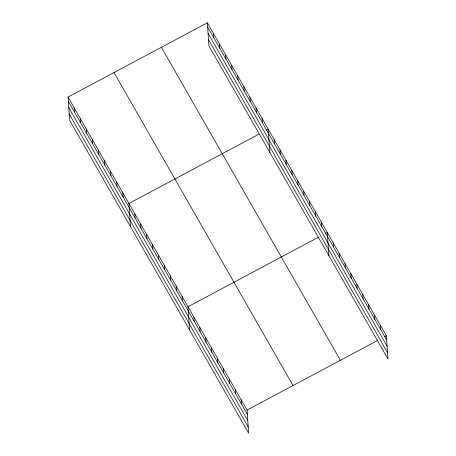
<?xml version="1.0" encoding="UTF-8"?>
<svg xmlns="http://www.w3.org/2000/svg" width="456" height="456" viewBox="0 0 456 456"><rect width="100%" height="100%" fill="white"/><g stroke="black" fill="none" stroke-linecap="round" stroke-linejoin="round"><path stroke-width="0.68" d="M68.047 97.048L247.055 410.041L248.634 433.2L69.626 120.213L68.047 97.048L207.366 22.8L386.374 335.787L387.953 358.952L208.945 45.959L207.366 22.8M259.036 134.115L128.905 203.467L130.484 226.626M266.389 130.194L268.231 129.213L269.81 152.378M318.106 237.405L187.98 306.751L189.559 329.916M325.464 233.483L327.305 232.503L328.884 255.662M247.055 410.041L377.18 340.689M384.539 336.767L386.374 335.787M207.657 27.035L386.665 340.022M208.084 33.282L387.093 346.269M208.523 39.718L387.532 352.705M161.39 47.304L340.398 360.291M114.023 72.55L293.031 385.537M68.332 101.283L247.34 414.27M68.759 107.53L247.768 420.517M69.198 113.966L248.206 426.953M380.469 325.459L380.76 329.694M374.564 315.13L374.849 319.365M368.653 304.802L368.944 309.037M362.748 294.473L363.033 298.708M356.837 284.145L357.128 288.38M350.932 273.817L351.223 278.052M345.027 263.488L345.312 267.723M339.116 253.16L339.406 257.395M333.211 242.831L333.501 247.066M321.394 222.175L321.685 226.41M315.489 211.846L315.78 216.081M309.584 201.518L309.869 205.747M303.673 191.189L303.964 195.419M297.768 180.861L298.053 185.09M291.857 170.533L292.148 174.762M285.952 160.204L286.243 164.434M280.047 149.876L280.332 154.105M274.136 139.547L274.426 143.777M262.143 118.577L262.434 122.806M256.055 107.935L256.346 112.165M249.973 97.293L250.258 101.523M243.886 86.651L244.171 90.881M237.798 76.009L238.089 80.239M231.711 65.368L232.001 69.603M225.629 54.726L225.914 58.961M219.541 44.084L219.826 48.319M241.144 399.712L241.435 403.942M213.454 33.442L213.744 37.677M235.239 389.378L235.53 393.613M229.334 379.05L229.619 383.285M223.423 368.722L223.714 372.957M217.518 358.393L217.808 362.628M211.612 348.065L211.897 352.3M205.702 337.736L205.992 341.971M199.796 327.408L200.081 331.643M193.885 317.08L194.176 321.315M182.075 296.423L182.36 300.658M176.164 286.094L176.455 290.329M170.259 275.766L170.55 280.001M164.354 265.438L164.639 269.673M158.443 255.109L158.734 259.344M152.538 244.781L152.828 249.016M146.627 234.452L146.917 238.687M140.722 224.124L141.012 228.359M134.816 213.796L135.101 218.031M122.824 192.825L123.109 197.06M116.736 182.183L117.021 186.418M110.648 171.541L110.939 175.777M104.561 160.9L104.851 165.135M98.479 150.258L98.764 154.493M92.391 139.616L92.676 143.851M86.304 128.974L86.594 133.209M80.216 118.332L80.507 122.567M74.129 107.69L74.419 111.925"/></g></svg>
